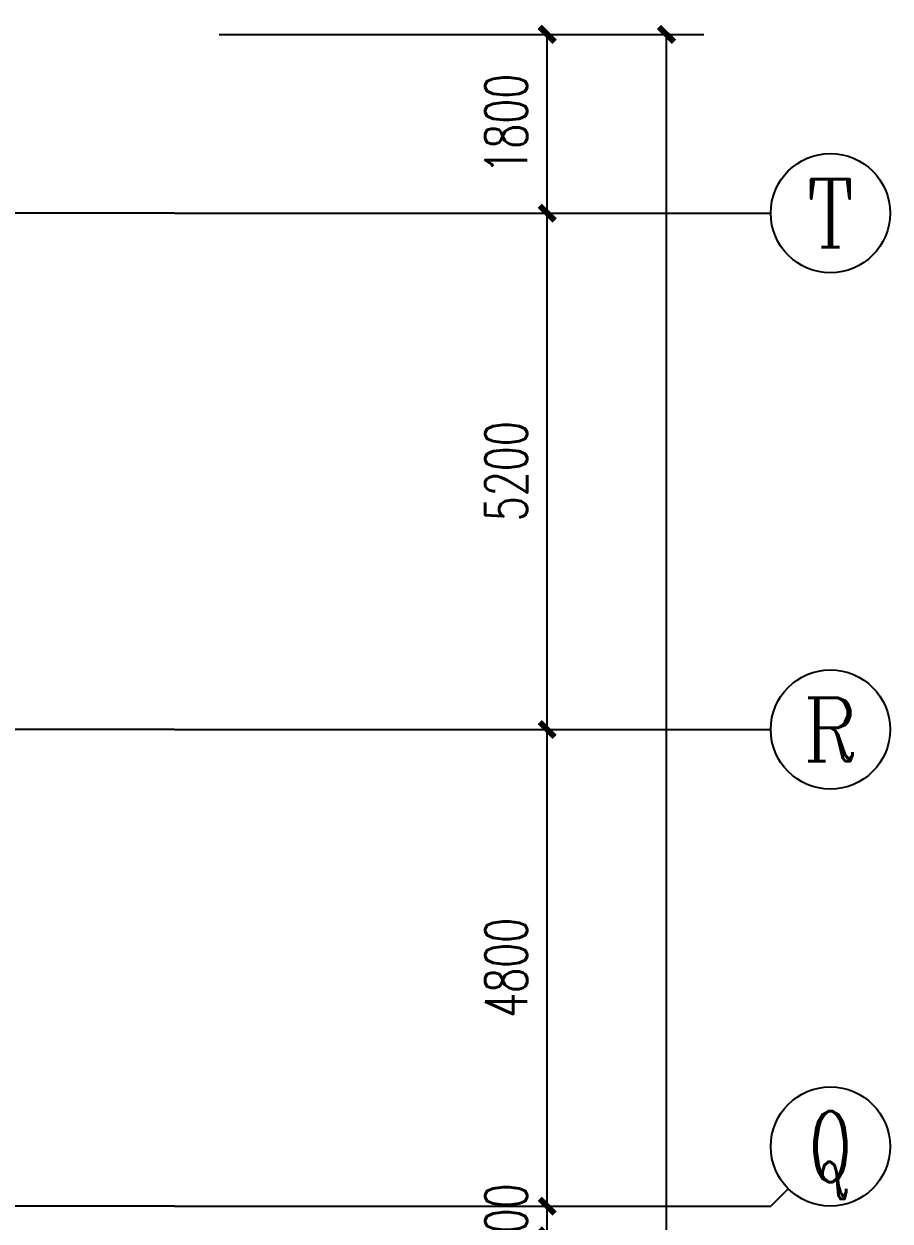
# Model space of a CAD drawing. Extents: x 0 to 2838408, y -923048 to 203859.
# Drawn here: x 2788448 to 2797163, y -341325 to -329270 of the extents above; entities that cross this region are included whole.
import ezdxf
from ezdxf.enums import TextEntityAlignment as Align

# ---------------------------------------------------------------- set-up
doc = ezdxf.new("R2010")
doc.units = 0
doc.header["$LTSCALE"] = 1000
for name, color, linetype in [('AXIS', 3, 'Continuous'), ('AXIS_TEXT', 7, 'Continuous'), ('DOTE', 8, 'Continuous'), ('XREF', 8, 'Continuous')]:
    doc.layers.add(name, color=color, linetype=linetype)
doc.styles.add('_TCH_AXIS', font='COMPLEX', dxfattribs={"bigfont": 'GBCBIG'})
doc.styles.add('A_DIM_T3', font='SIMPLEX', dxfattribs={"width": 0.7, "bigfont": 'HZ'})
doc.styles.add('COMPLEX', font='COMPLEX')
doc.dimstyles.new('_TCH_ARCH&&150', dxfattribs={"dimtxt": 420, "dimasz": 150, "dimexe": 375, "dimexo": 450, "dimgap": 202.5, "dimtad": 1, "dimdec": 0, "dimzin": 0, "dimdsep": 46, "dimtxsty": 'A_DIM_T3', "dimblk": 'ARCHTICK', "dimcen": 0.09, "dimclrt": 7, "dimazin": 2, "dimtfac": 1, "dimtdec": 0, "dimtix": 1, "dimtmove": 2, "dimatfit": 3, "dimfxl": 150, "dimtolj": 1, "dimtzin": 0, "dimarcsym": 0})

# ---------------------------------------------------------------- blocks, each defined once
blk = doc.blocks.new('_ArchTick')
at = {"color": 0, "linetype": 'ByBlock', "const_width": 0.4}
blk.add_lwpolyline([(-0.5, -0.5), (0.5, 0.5)], dxfattribs=at)
blk = doc.blocks.new('*D76')
at = {"layer": 'AXIS', "color": 0, "lineweight": -2, "transparency": 16777216}
for p, q in [((2454367, -329375), (2459242, -329375)), ((2458867, -408975), (2458867, -329375)), ((2454367, -408975), (2459242, -408975))]:
    blk.add_line(p, q, dxfattribs=at)
at = {"layer": 'Defpoints', "color": 0, "transparency": 16777216}
for p in [(2453917, -329375), (2458867, -329375), (2453917, -408975)]:
    blk.add_point(p, dxfattribs=at)
at = {"layer": 'AXIS', "color": 0, "lineweight": -2, "transparency": 16777216, "xscale": 150, "yscale": 150, "zscale": 150}
for p, rotation in [((2458867, -329375), 90), ((2458867, -408975), 270)]:
    blk.add_blockref('_ArchTick', p, dxfattribs=dict(at, rotation=rotation))
at = {"layer": 'AXIS', "color": 7, "transparency": 16777216, "insert": (2458454, -369175), "char_height": 420, "attachment_point": 5, "rotation": 90, "style": 'A_DIM_T3'}
blk.add_mtext('\\A1;79600', dxfattribs=at)
blk = doc.blocks.new('*D88')
at = {"layer": 'AXIS', "color": 0, "lineweight": -2, "transparency": 16777216}
for p, q in [((2457667, -341175), (2457667, -341025)), ((2454367, -341175), (2458042, -341175)), ((2457667, -341475), (2457667, -341175)), ((2454367, -341475), (2458042, -341475)), ((2457667, -341475), (2457667, -341625))]:
    blk.add_line(p, q, dxfattribs=at)
at = {"layer": 'Defpoints', "color": 0, "transparency": 16777216}
for p in [(2453917, -341175), (2457667, -341175), (2453917, -341475)]:
    blk.add_point(p, dxfattribs=at)
at = {"layer": 'AXIS', "color": 0, "lineweight": -2, "transparency": 16777216, "xscale": 150, "yscale": 150, "zscale": 150}
for p, rotation in [((2457667, -341175), 270), ((2457667, -341475), 90)]:
    blk.add_blockref('_ArchTick', p, dxfattribs=dict(at, rotation=rotation))
at = {"layer": 'AXIS', "color": 7, "transparency": 16777216, "insert": (2457254, -341325), "char_height": 420, "attachment_point": 5, "rotation": 90, "style": 'A_DIM_T3'}
blk.add_mtext('\\A1;300', dxfattribs=at)
blk = doc.blocks.new('*D89')
at = {"layer": 'AXIS', "color": 0, "lineweight": -2, "transparency": 16777216}
for p, q in [((2454367, -336375), (2458042, -336375)), ((2457667, -341175), (2457667, -336375)), ((2454367, -341175), (2458042, -341175))]:
    blk.add_line(p, q, dxfattribs=at)
at = {"layer": 'Defpoints', "color": 0, "transparency": 16777216}
for p in [(2453917, -336375), (2457667, -336375), (2453917, -341175)]:
    blk.add_point(p, dxfattribs=at)
at = {"layer": 'AXIS', "color": 0, "lineweight": -2, "transparency": 16777216, "xscale": 150, "yscale": 150, "zscale": 150}
for p, rotation in [((2457667, -336375), 90), ((2457667, -341175), 270)]:
    blk.add_blockref('_ArchTick', p, dxfattribs=dict(at, rotation=rotation))
at = {"layer": 'AXIS', "color": 7, "transparency": 16777216, "insert": (2457254, -338775), "char_height": 420, "attachment_point": 5, "rotation": 90, "style": 'A_DIM_T3'}
blk.add_mtext('\\A1;4800', dxfattribs=at)
blk = doc.blocks.new('*D90')
at = {"layer": 'AXIS', "color": 0, "lineweight": -2, "transparency": 16777216}
for p, q in [((2454367, -331175), (2458042, -331175)), ((2457667, -336375), (2457667, -331175)), ((2454367, -336375), (2458042, -336375))]:
    blk.add_line(p, q, dxfattribs=at)
at = {"layer": 'Defpoints', "color": 0, "transparency": 16777216}
for p in [(2453917, -331175), (2457667, -331175), (2453917, -336375)]:
    blk.add_point(p, dxfattribs=at)
at = {"layer": 'AXIS', "color": 0, "lineweight": -2, "transparency": 16777216, "xscale": 150, "yscale": 150, "zscale": 150}
for p, rotation in [((2457667, -331175), 90), ((2457667, -336375), 270)]:
    blk.add_blockref('_ArchTick', p, dxfattribs=dict(at, rotation=rotation))
at = {"layer": 'AXIS', "color": 7, "transparency": 16777216, "insert": (2457254, -333775), "char_height": 420, "attachment_point": 5, "rotation": 90, "style": 'A_DIM_T3'}
blk.add_mtext('\\A1;5200', dxfattribs=at)
blk = doc.blocks.new('*D91')
at = {"layer": 'AXIS', "color": 0, "lineweight": -2, "transparency": 16777216}
for p, q in [((2454367, -329375), (2458042, -329375)), ((2457667, -331175), (2457667, -329375)), ((2454367, -331175), (2458042, -331175))]:
    blk.add_line(p, q, dxfattribs=at)
at = {"layer": 'Defpoints', "color": 0, "transparency": 16777216}
for p in [(2453917, -329375), (2457667, -329375), (2453917, -331175)]:
    blk.add_point(p, dxfattribs=at)
at = {"layer": 'AXIS', "color": 0, "lineweight": -2, "transparency": 16777216, "xscale": 150, "yscale": 150, "zscale": 150}
for p, rotation in [((2457667, -329375), 90), ((2457667, -331175), 270)]:
    blk.add_blockref('_ArchTick', p, dxfattribs=dict(at, rotation=rotation))
at = {"layer": 'AXIS', "color": 7, "transparency": 16777216, "insert": (2457254, -330275), "char_height": 420, "attachment_point": 5, "rotation": 90, "style": 'A_DIM_T3'}
blk.add_mtext('\\A1;1800', dxfattribs=at)
blk = doc.blocks.new('*D140')
at = {"layer": 'AXIS', "color": 0, "lineweight": -2, "transparency": 16777216}
for p, q in [((2454367, -329375), (2459242, -329375)), ((2458867, -408975), (2458867, -329375)), ((2454367, -408975), (2459242, -408975))]:
    blk.add_line(p, q, dxfattribs=at)
at = {"layer": 'Defpoints', "color": 0, "transparency": 16777216}
for p in [(2453917, -329375), (2458867, -329375), (2453917, -408975)]:
    blk.add_point(p, dxfattribs=at)
at = {"layer": 'AXIS', "color": 0, "lineweight": -2, "transparency": 16777216, "xscale": 150, "yscale": 150, "zscale": 150}
for p, rotation in [((2458867, -329375), 90), ((2458867, -408975), 270)]:
    blk.add_blockref('_ArchTick', p, dxfattribs=dict(at, rotation=rotation))
at = {"layer": 'AXIS', "color": 7, "transparency": 16777216, "insert": (2458454, -369175), "char_height": 420, "attachment_point": 5, "rotation": 90, "style": 'A_DIM_T3'}
blk.add_mtext('\\A1;79600', dxfattribs=at)
blk = doc.blocks.new('*D152')
at = {"layer": 'AXIS', "color": 0, "lineweight": -2, "transparency": 16777216}
for p, q in [((2457667, -341175), (2457667, -341025)), ((2454367, -341175), (2458042, -341175)), ((2457667, -341475), (2457667, -341175)), ((2454367, -341475), (2458042, -341475)), ((2457667, -341475), (2457667, -341625))]:
    blk.add_line(p, q, dxfattribs=at)
at = {"layer": 'Defpoints', "color": 0, "transparency": 16777216}
for p in [(2453917, -341175), (2457667, -341175), (2453917, -341475)]:
    blk.add_point(p, dxfattribs=at)
at = {"layer": 'AXIS', "color": 0, "lineweight": -2, "transparency": 16777216, "xscale": 150, "yscale": 150, "zscale": 150}
for p, rotation in [((2457667, -341175), 270), ((2457667, -341475), 90)]:
    blk.add_blockref('_ArchTick', p, dxfattribs=dict(at, rotation=rotation))
at = {"layer": 'AXIS', "color": 7, "transparency": 16777216, "insert": (2457254, -341325), "char_height": 420, "attachment_point": 5, "rotation": 90, "style": 'A_DIM_T3'}
blk.add_mtext('\\A1;300', dxfattribs=at)
blk = doc.blocks.new('*D153')
at = {"layer": 'AXIS', "color": 0, "lineweight": -2, "transparency": 16777216}
for p, q in [((2454367, -336375), (2458042, -336375)), ((2457667, -341175), (2457667, -336375)), ((2454367, -341175), (2458042, -341175))]:
    blk.add_line(p, q, dxfattribs=at)
at = {"layer": 'Defpoints', "color": 0, "transparency": 16777216}
for p in [(2453917, -336375), (2457667, -336375), (2453917, -341175)]:
    blk.add_point(p, dxfattribs=at)
at = {"layer": 'AXIS', "color": 0, "lineweight": -2, "transparency": 16777216, "xscale": 150, "yscale": 150, "zscale": 150}
for p, rotation in [((2457667, -336375), 90), ((2457667, -341175), 270)]:
    blk.add_blockref('_ArchTick', p, dxfattribs=dict(at, rotation=rotation))
at = {"layer": 'AXIS', "color": 7, "transparency": 16777216, "insert": (2457254, -338775), "char_height": 420, "attachment_point": 5, "rotation": 90, "style": 'A_DIM_T3'}
blk.add_mtext('\\A1;4800', dxfattribs=at)
blk = doc.blocks.new('*D154')
at = {"layer": 'AXIS', "color": 0, "lineweight": -2, "transparency": 16777216}
for p, q in [((2454367, -331175), (2458042, -331175)), ((2457667, -336375), (2457667, -331175)), ((2454367, -336375), (2458042, -336375))]:
    blk.add_line(p, q, dxfattribs=at)
at = {"layer": 'Defpoints', "color": 0, "transparency": 16777216}
for p in [(2453917, -331175), (2457667, -331175), (2453917, -336375)]:
    blk.add_point(p, dxfattribs=at)
at = {"layer": 'AXIS', "color": 0, "lineweight": -2, "transparency": 16777216, "xscale": 150, "yscale": 150, "zscale": 150}
for p, rotation in [((2457667, -331175), 90), ((2457667, -336375), 270)]:
    blk.add_blockref('_ArchTick', p, dxfattribs=dict(at, rotation=rotation))
at = {"layer": 'AXIS', "color": 7, "transparency": 16777216, "insert": (2457254, -333775), "char_height": 420, "attachment_point": 5, "rotation": 90, "style": 'A_DIM_T3'}
blk.add_mtext('\\A1;5200', dxfattribs=at)
blk = doc.blocks.new('*D155')
at = {"layer": 'AXIS', "color": 0, "lineweight": -2, "transparency": 16777216}
for p, q in [((2454367, -329375), (2458042, -329375)), ((2457667, -331175), (2457667, -329375)), ((2454367, -331175), (2458042, -331175))]:
    blk.add_line(p, q, dxfattribs=at)
at = {"layer": 'Defpoints', "color": 0, "transparency": 16777216}
for p in [(2453917, -329375), (2457667, -329375), (2453917, -331175)]:
    blk.add_point(p, dxfattribs=at)
at = {"layer": 'AXIS', "color": 0, "lineweight": -2, "transparency": 16777216, "xscale": 150, "yscale": 150, "zscale": 150}
for p, rotation in [((2457667, -329375), 90), ((2457667, -331175), 270)]:
    blk.add_blockref('_ArchTick', p, dxfattribs=dict(at, rotation=rotation))
at = {"layer": 'AXIS', "color": 7, "transparency": 16777216, "insert": (2457254, -330275), "char_height": 420, "attachment_point": 5, "rotation": 90, "style": 'A_DIM_T3'}
blk.add_mtext('\\A1;1800', dxfattribs=at)
blk = doc.blocks.new('*D204')
at = {"layer": 'AXIS', "color": 0, "lineweight": -2, "transparency": 16777216}
for p, q in [((2454367, -329375), (2459242, -329375)), ((2458867, -408975), (2458867, -329375)), ((2454367, -408975), (2459242, -408975))]:
    blk.add_line(p, q, dxfattribs=at)
at = {"layer": 'Defpoints', "color": 0, "transparency": 16777216}
for p in [(2453917, -329375), (2458867, -329375), (2453917, -408975)]:
    blk.add_point(p, dxfattribs=at)
at = {"layer": 'AXIS', "color": 0, "lineweight": -2, "transparency": 16777216, "xscale": 150, "yscale": 150, "zscale": 150}
for p, rotation in [((2458867, -329375), 90), ((2458867, -408975), 270)]:
    blk.add_blockref('_ArchTick', p, dxfattribs=dict(at, rotation=rotation))
at = {"layer": 'AXIS', "color": 7, "transparency": 16777216, "insert": (2458454, -369175), "char_height": 420, "attachment_point": 5, "rotation": 90, "style": 'A_DIM_T3'}
blk.add_mtext('\\A1;79600', dxfattribs=at)
blk = doc.blocks.new('*D216')
at = {"layer": 'AXIS', "color": 0, "lineweight": -2, "transparency": 16777216}
for p, q in [((2457667, -341175), (2457667, -341025)), ((2454367, -341175), (2458042, -341175)), ((2457667, -341475), (2457667, -341175)), ((2454367, -341475), (2458042, -341475)), ((2457667, -341475), (2457667, -341625))]:
    blk.add_line(p, q, dxfattribs=at)
at = {"layer": 'Defpoints', "color": 0, "transparency": 16777216}
for p in [(2453917, -341175), (2457667, -341175), (2453917, -341475)]:
    blk.add_point(p, dxfattribs=at)
at = {"layer": 'AXIS', "color": 0, "lineweight": -2, "transparency": 16777216, "xscale": 150, "yscale": 150, "zscale": 150}
for p, rotation in [((2457667, -341175), 270), ((2457667, -341475), 90)]:
    blk.add_blockref('_ArchTick', p, dxfattribs=dict(at, rotation=rotation))
at = {"layer": 'AXIS', "color": 7, "transparency": 16777216, "insert": (2457254, -341325), "char_height": 420, "attachment_point": 5, "rotation": 90, "style": 'A_DIM_T3'}
blk.add_mtext('\\A1;300', dxfattribs=at)
blk = doc.blocks.new('*D217')
at = {"layer": 'AXIS', "color": 0, "lineweight": -2, "transparency": 16777216}
for p, q in [((2454367, -336375), (2458042, -336375)), ((2457667, -341175), (2457667, -336375)), ((2454367, -341175), (2458042, -341175))]:
    blk.add_line(p, q, dxfattribs=at)
at = {"layer": 'Defpoints', "color": 0, "transparency": 16777216}
for p in [(2453917, -336375), (2457667, -336375), (2453917, -341175)]:
    blk.add_point(p, dxfattribs=at)
at = {"layer": 'AXIS', "color": 0, "lineweight": -2, "transparency": 16777216, "xscale": 150, "yscale": 150, "zscale": 150}
for p, rotation in [((2457667, -336375), 90), ((2457667, -341175), 270)]:
    blk.add_blockref('_ArchTick', p, dxfattribs=dict(at, rotation=rotation))
at = {"layer": 'AXIS', "color": 7, "transparency": 16777216, "insert": (2457254, -338775), "char_height": 420, "attachment_point": 5, "rotation": 90, "style": 'A_DIM_T3'}
blk.add_mtext('\\A1;4800', dxfattribs=at)
blk = doc.blocks.new('*D218')
at = {"layer": 'AXIS', "color": 0, "lineweight": -2, "transparency": 16777216}
for p, q in [((2454367, -331175), (2458042, -331175)), ((2457667, -336375), (2457667, -331175)), ((2454367, -336375), (2458042, -336375))]:
    blk.add_line(p, q, dxfattribs=at)
at = {"layer": 'Defpoints', "color": 0, "transparency": 16777216}
for p in [(2453917, -331175), (2457667, -331175), (2453917, -336375)]:
    blk.add_point(p, dxfattribs=at)
at = {"layer": 'AXIS', "color": 0, "lineweight": -2, "transparency": 16777216, "xscale": 150, "yscale": 150, "zscale": 150}
for p, rotation in [((2457667, -331175), 90), ((2457667, -336375), 270)]:
    blk.add_blockref('_ArchTick', p, dxfattribs=dict(at, rotation=rotation))
at = {"layer": 'AXIS', "color": 7, "transparency": 16777216, "insert": (2457254, -333775), "char_height": 420, "attachment_point": 5, "rotation": 90, "style": 'A_DIM_T3'}
blk.add_mtext('\\A1;5200', dxfattribs=at)
blk = doc.blocks.new('*D219')
at = {"layer": 'AXIS', "color": 0, "lineweight": -2, "transparency": 16777216}
for p, q in [((2454367, -329375), (2458042, -329375)), ((2457667, -331175), (2457667, -329375)), ((2454367, -331175), (2458042, -331175))]:
    blk.add_line(p, q, dxfattribs=at)
at = {"layer": 'Defpoints', "color": 0, "transparency": 16777216}
for p in [(2453917, -329375), (2457667, -329375), (2453917, -331175)]:
    blk.add_point(p, dxfattribs=at)
at = {"layer": 'AXIS', "color": 0, "lineweight": -2, "transparency": 16777216, "xscale": 150, "yscale": 150, "zscale": 150}
for p, rotation in [((2457667, -329375), 90), ((2457667, -331175), 270)]:
    blk.add_blockref('_ArchTick', p, dxfattribs=dict(at, rotation=rotation))
at = {"layer": 'AXIS', "color": 7, "transparency": 16777216, "insert": (2457254, -330275), "char_height": 420, "attachment_point": 5, "rotation": 90, "style": 'A_DIM_T3'}
blk.add_mtext('\\A1;1800', dxfattribs=at)
blk = doc.blocks.new('_AXISO')
at = {"color": 0}
blk.add_circle((0, 0), 0.5, dxfattribs=at)
at = {"layer": 'AXIS_TEXT', "color": 0, "style": 'COMPLEX', "width": 1.041667}
blk.add_attdef('A', text='', height=0.56, dxfattribs=at).set_placement((-0.25, -0.28), (0.25, -0.28), align=Align.FIT)
blk = doc.blocks.new('*D268')
at = {"layer": 'AXIS', "color": 0, "lineweight": -2, "transparency": 16777216}
for p, q in [((2454367, -329375), (2459242, -329375)), ((2458867, -408975), (2458867, -329375)), ((2454367, -408975), (2459242, -408975))]:
    blk.add_line(p, q, dxfattribs=at)
at = {"layer": 'Defpoints', "color": 0, "transparency": 16777216}
for p in [(2453917, -329375), (2458867, -329375), (2453917, -408975)]:
    blk.add_point(p, dxfattribs=at)
at = {"layer": 'AXIS', "color": 0, "lineweight": -2, "transparency": 16777216, "xscale": 150, "yscale": 150, "zscale": 150}
for p, rotation in [((2458867, -329375), 90), ((2458867, -408975), 270)]:
    blk.add_blockref('_ArchTick', p, dxfattribs=dict(at, rotation=rotation))
at = {"layer": 'AXIS', "color": 7, "transparency": 16777216, "insert": (2458454, -369175), "char_height": 420, "attachment_point": 5, "rotation": 90, "style": 'A_DIM_T3'}
blk.add_mtext('\\A1;79600', dxfattribs=at)
blk = doc.blocks.new('*D280')
at = {"layer": 'AXIS', "color": 0, "lineweight": -2, "transparency": 16777216}
for p, q in [((2457667, -341175), (2457667, -341025)), ((2454367, -341175), (2458042, -341175)), ((2457667, -341475), (2457667, -341175)), ((2454367, -341475), (2458042, -341475)), ((2457667, -341475), (2457667, -341625))]:
    blk.add_line(p, q, dxfattribs=at)
at = {"layer": 'Defpoints', "color": 0, "transparency": 16777216}
for p in [(2453917, -341175), (2457667, -341175), (2453917, -341475)]:
    blk.add_point(p, dxfattribs=at)
at = {"layer": 'AXIS', "color": 0, "lineweight": -2, "transparency": 16777216, "xscale": 150, "yscale": 150, "zscale": 150}
for p, rotation in [((2457667, -341175), 270), ((2457667, -341475), 90)]:
    blk.add_blockref('_ArchTick', p, dxfattribs=dict(at, rotation=rotation))
at = {"layer": 'AXIS', "color": 7, "transparency": 16777216, "insert": (2457254, -341325), "char_height": 420, "attachment_point": 5, "rotation": 90, "style": 'A_DIM_T3'}
blk.add_mtext('\\A1;300', dxfattribs=at)
blk = doc.blocks.new('*D281')
at = {"layer": 'AXIS', "color": 0, "lineweight": -2, "transparency": 16777216}
for p, q in [((2454367, -336375), (2458042, -336375)), ((2457667, -341175), (2457667, -336375)), ((2454367, -341175), (2458042, -341175))]:
    blk.add_line(p, q, dxfattribs=at)
at = {"layer": 'Defpoints', "color": 0, "transparency": 16777216}
for p in [(2453917, -336375), (2457667, -336375), (2453917, -341175)]:
    blk.add_point(p, dxfattribs=at)
at = {"layer": 'AXIS', "color": 0, "lineweight": -2, "transparency": 16777216, "xscale": 150, "yscale": 150, "zscale": 150}
for p, rotation in [((2457667, -336375), 90), ((2457667, -341175), 270)]:
    blk.add_blockref('_ArchTick', p, dxfattribs=dict(at, rotation=rotation))
at = {"layer": 'AXIS', "color": 7, "transparency": 16777216, "insert": (2457254, -338775), "char_height": 420, "attachment_point": 5, "rotation": 90, "style": 'A_DIM_T3'}
blk.add_mtext('\\A1;4800', dxfattribs=at)
blk = doc.blocks.new('*D282')
at = {"layer": 'AXIS', "color": 0, "lineweight": -2, "transparency": 16777216}
for p, q in [((2454367, -331175), (2458042, -331175)), ((2457667, -336375), (2457667, -331175)), ((2454367, -336375), (2458042, -336375))]:
    blk.add_line(p, q, dxfattribs=at)
at = {"layer": 'Defpoints', "color": 0, "transparency": 16777216}
for p in [(2453917, -331175), (2457667, -331175), (2453917, -336375)]:
    blk.add_point(p, dxfattribs=at)
at = {"layer": 'AXIS', "color": 0, "lineweight": -2, "transparency": 16777216, "xscale": 150, "yscale": 150, "zscale": 150}
for p, rotation in [((2457667, -331175), 90), ((2457667, -336375), 270)]:
    blk.add_blockref('_ArchTick', p, dxfattribs=dict(at, rotation=rotation))
at = {"layer": 'AXIS', "color": 7, "transparency": 16777216, "insert": (2457254, -333775), "char_height": 420, "attachment_point": 5, "rotation": 90, "style": 'A_DIM_T3'}
blk.add_mtext('\\A1;5200', dxfattribs=at)
blk = doc.blocks.new('*D283')
at = {"layer": 'AXIS', "color": 0, "lineweight": -2, "transparency": 16777216}
for p, q in [((2454367, -329375), (2458042, -329375)), ((2457667, -331175), (2457667, -329375)), ((2454367, -331175), (2458042, -331175))]:
    blk.add_line(p, q, dxfattribs=at)
at = {"layer": 'Defpoints', "color": 0, "transparency": 16777216}
for p in [(2453917, -329375), (2457667, -329375), (2453917, -331175)]:
    blk.add_point(p, dxfattribs=at)
at = {"layer": 'AXIS', "color": 0, "lineweight": -2, "transparency": 16777216, "xscale": 150, "yscale": 150, "zscale": 150}
for p, rotation in [((2457667, -329375), 90), ((2457667, -331175), 270)]:
    blk.add_blockref('_ArchTick', p, dxfattribs=dict(at, rotation=rotation))
at = {"layer": 'AXIS', "color": 7, "transparency": 16777216, "insert": (2457254, -330275), "char_height": 420, "attachment_point": 5, "rotation": 90, "style": 'A_DIM_T3'}
blk.add_mtext('\\A1;1800', dxfattribs=at)
blk = doc.blocks.new('2F1')
at = {"layer": 'AXIS'}
for p, q in [((2453916.7, -331175.2), (2459916.7, -331175.2)), ((2453916.7, -336375.2), (2459916.7, -336375.2)), ((2460092.5, -340999.5), (2459916.7, -341175.2)), ((2453916.7, -341175.2), (2459916.7, -341175.2))]:
    blk.add_line(p, q, dxfattribs=at)
at = {"layer": 'DOTE'}
for p, q in [((2453916.7, -331175.2), (2343216.7, -331175.2)), ((2453916.7, -331175.2), (2343216.7, -331175.2)), ((2453916.7, -336375.2), (2343216.7, -336375.2)), ((2453916.7, -341175.2), (2343216.7, -341175.2))]:
    blk.add_line(p, q, dxfattribs=at)
at = {"layer": 'AXIS'}
ref = blk.add_blockref('_AXISO', (2460516.7, -331175.2), dxfattribs=dict(at, xscale=1200, yscale=1200, zscale=1200))
ref.add_attrib('A', 'T', dxfattribs={"layer": 'AXIS_TEXT', "height": 683.5, "style": '_TCH_AXIS'}).set_placement((2460272.6, -331517), (2460760.9, -331517), align=Align.FIT)
ref = blk.add_blockref('_AXISO', (2460516.7, -336375.2), dxfattribs=dict(at, xscale=1200, yscale=1200, zscale=1200))
ref.add_attrib('A', 'R', dxfattribs={"layer": 'AXIS_TEXT', "height": 637.8, "style": '_TCH_AXIS'}).set_placement((2460243.4, -336694.1), (2460790.1, -336694.1), align=Align.FIT)
ref = blk.add_blockref('_AXISO', (2460516.7, -340575.2), dxfattribs=dict(at, xscale=1200, yscale=1200, zscale=1200))
ref.add_attrib('A', 'Q', dxfattribs={"layer": 'AXIS_TEXT', "height": 715.4, "style": '_TCH_AXIS', "width": 0.807692}).set_placement((2460296.6, -340932.9), (2460736.9, -340932.9), align=Align.FIT)
for p1, p2, distance, picture, middle in [((2453916.7, -408975.2), (2453916.7, -329375.2), -4950, '*D76', (2458454.2, -369175.2)), ((2453916.7, -331175.2), (2453916.7, -329375.2), -3750, '*D91', (2457254.2, -330275.2)), ((2453916.7, -408975.2), (2453916.7, -329375.2), -4950, '*D140', (2458454.2, -369175.2)), ((2453916.7, -331175.2), (2453916.7, -329375.2), -3750, '*D155', (2457254.2, -330275.2)), ((2453916.7, -408975.2), (2453916.7, -329375.2), -4950, '*D204', (2458454.2, -369175.2)), ((2453916.7, -331175.2), (2453916.7, -329375.2), -3750, '*D219', (2457254.2, -330275.2)), ((2453916.7, -408975.2), (2453916.7, -329375.2), -4950, '*D268', (2458454.2, -369175.2)), ((2453916.7, -331175.2), (2453916.7, -329375.2), -3750, '*D283', (2457254.2, -330275.2)), ((2453916.7, -336375.2), (2453916.7, -331175.2), -3750, '*D90', (2457254.2, -333775.2)), ((2453916.7, -336375.2), (2453916.7, -331175.2), -3750, '*D154', (2457254.2, -333775.2)), ((2453916.7, -336375.2), (2453916.7, -331175.2), -3750, '*D218', (2457254.2, -333775.2)), ((2453916.7, -336375.2), (2453916.7, -331175.2), -3750, '*D282', (2457254.2, -333775.2)), ((2453916.7, -341175.2), (2453916.7, -336375.2), -3750, '*D89', (2457254.2, -338775.2)), ((2453916.7, -341175.2), (2453916.7, -336375.2), -3750, '*D153', (2457254.2, -338775.2)), ((2453916.7, -341175.2), (2453916.7, -336375.2), -3750, '*D217', (2457254.2, -338775.2)), ((2453916.7, -341175.2), (2453916.7, -336375.2), -3750, '*D281', (2457254.2, -338775.2)), ((2453916.7, -341475.2), (2453916.7, -341175.2), -3750, '*D88', (2457254.2, -341325.2)), ((2453916.7, -341475.2), (2453916.7, -341175.2), -3750, '*D152', (2457254.2, -341325.2)), ((2453916.7, -341475.2), (2453916.7, -341175.2), -3750, '*D216', (2457254.2, -341325.2)), ((2453916.7, -341475.2), (2453916.7, -341175.2), -3750, '*D280', (2457254.2, -341325.2))]:
    dim = blk.add_aligned_dim(p1=p1, p2=p2, distance=distance, dimstyle='_TCH_ARCH&&150', dxfattribs=at)
    dim.commit()
    dim.dimension.update_dxf_attribs({"geometry": picture, "text_midpoint": middle})

msp = doc.modelspace()

# ---------------------------------------------------------------- block references
at = {"layer": 'XREF'}
msp.add_blockref('2F1', (336045.8, 0), dxfattribs=at)

doc.saveas('drawing.dxf')
